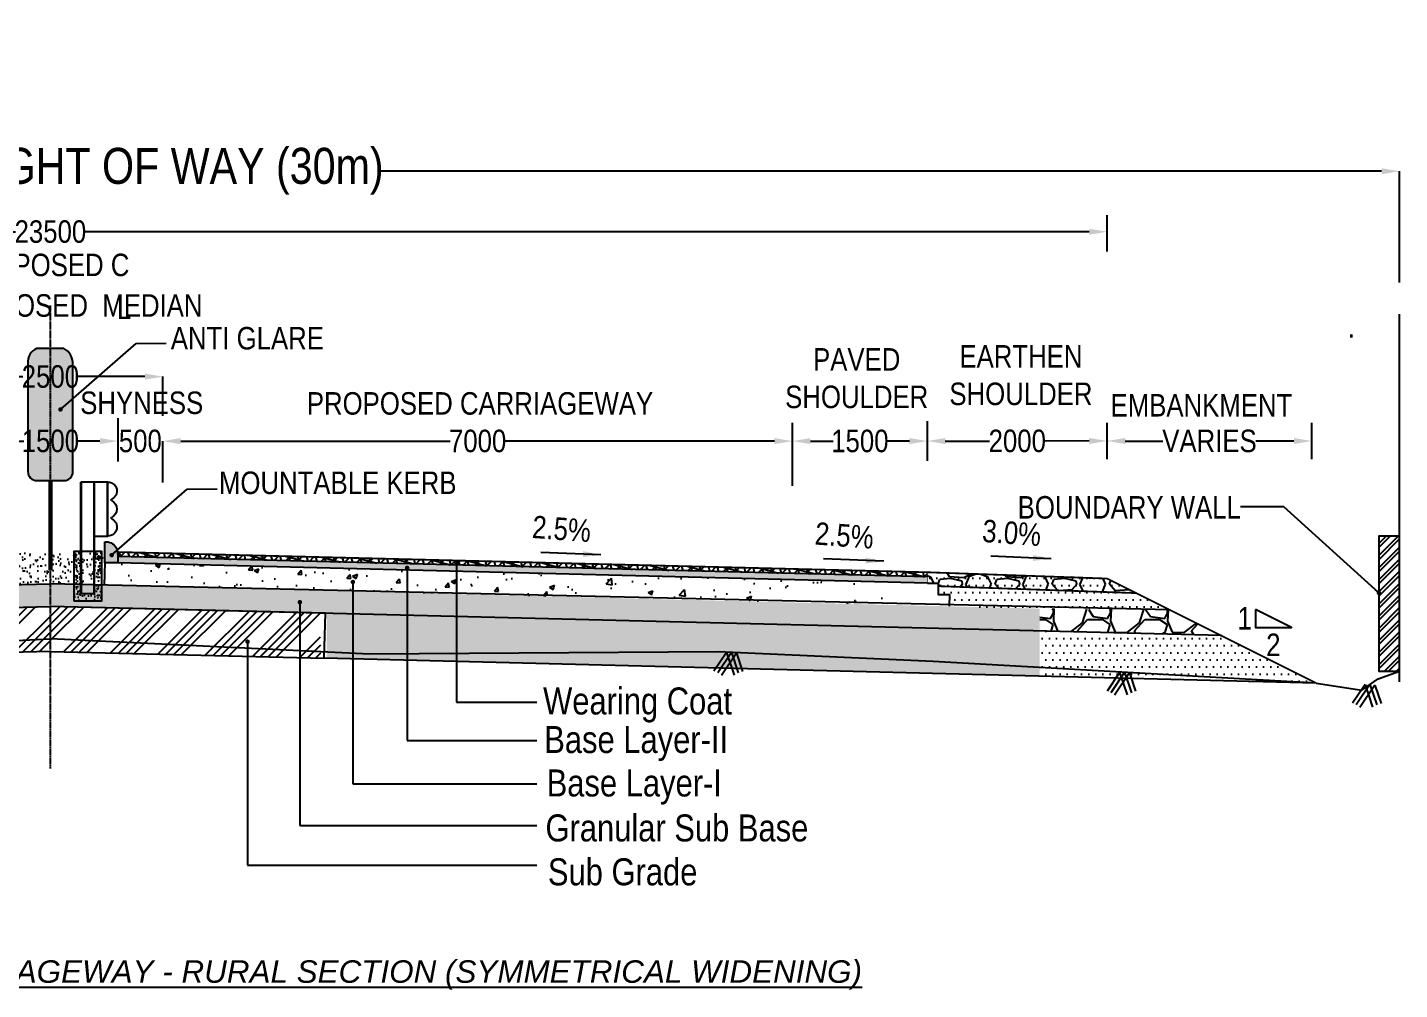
# Model space of a CAD drawing. Header units: millimetres. Extents: x 207528 to 778454, y -364692 to 101323.
# Drawn here: x 523987 to 539242, y 63442 to 74138 of the extents above; entities that cross this region are included whole.
import ezdxf

# ---------------------------------------------------------------- set-up
doc = ezdxf.new("R2010")
doc.units = ezdxf.units.MM
doc.linetypes.add('CENTER2', pattern=[28.575, 19.05, -3.175, 3.175, -3.175])
doc.linetypes.add('DASHED2', pattern=[0.375, 0.25, -0.125])
for name, color, linetype in [('Dim', 253, 'Continuous'), ('Dimension', 253, 'Continuous'), ('hatch', 253, 'Continuous'), ('NGL', 7, 'DASHED2'), ('Proposed ROW', 241, 'MNEW')]:
    doc.layers.add(name, color=color, linetype=linetype)
doc.styles.add('Arin', font='ARIALN.TTF')
doc.styles.add('DIM', font='ARIALN.TTF', dxfattribs={"height": 250})
doc.styles.get("Standard").update_dxf_attribs({"font": 'arial.ttf'})
doc.styles.add('STRIP PLAN STYLE', font='ARIALN.TTF')
doc.linetypes.add('MNEW', pattern='A,26.152623,-1.048632,["PROW",Standard,S=1.75,R=0,X=0,Y=-0.975095],-7.693777,26.152623', length=61.047655)
doc.dimstyles.new('DIM', dxfattribs={"dimtxt": 250, "dimasz": 200, "dimexe": 0.18, "dimexo": 0.0625, "dimgap": 0.09, "dimtad": 0, "dimtih": 1, "dimtoh": 1, "dimdec": 0, "dimzin": 0, "dimdsep": 46, "dimtxsty": 'DIM', "dimcen": 0.09, "dimclrd": 256, "dimclrt": 7, "dimadec": 0, "dimazin": 0, "dimtfac": 1, "dimtdec": 0, "dimtofl": 0, "dimtmove": 0, "dimatfit": 3, "dimfxl": 1, "dimtolj": 1, "dimtzin": 0, "dimarcsym": 0})
doc.dimstyles.new('new', dxfattribs={"dimtxt": 150, "dimasz": 150, "dimexe": 100, "dimexo": 0.1, "dimgap": 0.09, "dimtad": 0, "dimtih": 1, "dimtoh": 1, "dimdec": 0, "dimzin": 0, "dimdsep": 46, "dimtxsty": 'DIM', "dimcen": 0.09, "dimclrd": 256, "dimclrt": 252, "dimadec": 0, "dimazin": 0, "dimtfac": 1, "dimtdec": 0, "dimtofl": 0, "dimtmove": 0, "dimatfit": 3, "dimfxl": 1, "dimtolj": 1, "dimtzin": 0, "dimlwd": -1, "dimarcsym": 0})
pattern_1 = [(228.012788, (448851.81, 1257.6), (-5080, -5715), [85.4304, -8457.621]), (184.96974, (448794.662, 1194.1), (7619.999997, 635.000036), [146.6012, -14513.5122]), (132.510447, (448648.61, 1181.4), (6350.000003, -6984.999998), [103.3704, -10233.6807]), (267.27369, (448400.962, 1022.65), (635.000001, 12700), [133.501, -13216.6094]), (292.833654, (448394.612, 889.3), (-3175, 7620), [130.9084, -12959.952]), (357.27369, (448445.412, 768.65), (-12700, 635.000001), [133.501, -13216.6094]), (37.69424, (448578.762, 762.3), (-8254.9999996, -6350.0000005), [176.5484, -17478.2788]), (72.255328, (448718.462, 870.25), (4445.000001, 13969.9999996), [166.68, -16501.314]), (121.429566, (448769.262, 1029), (-5080.000001, 8254.9999996), [133.9532, -13261.3864]), (175.23636, (448699.41, 1143.3), (6985, -635), [152.9283, -7493.4842]), (222.397438, (448547.012, 1156), (-7619.9999998, -6985.0000003), [197.7695, -19579.193]), (138.814075, (449029.61, 1016.3), (-4445, 3810), [67.501, -6682.6415]), (171.469234, (448978.812, 1060.75), (8255, -1269.999999), [128.4205, -12713.6597]), (225, (448851.8, 1079.8), (-9e-14, -635), [89.8023, -808.2233]), (203.19859, (448807.36, 1156), (3175, 1270), [48.3603, -4787.6556]), (291.80141, (448762.91, 1136.95), (-635, 1905), [68.3914, -3351.1882]), (30.96376, (448788.31, 1073.45), (1905, 1270), [111.08, -3591.5745]), (161.56505, (448883.56, 1130.6), (1270, -635), [80.3218, -1927.7245]), (16.38954, (448394.612, 1136.95), (6350, 1905), [112.522, -11139.7067]), (70.346176, (448502.56, 1168.7), (-2540, -6985), [94.3997, -9345.554]), (293.19859, (448883.56, 1257.6), (-1270, 3175), [96.72, -4739.296]), (343.61046, (448921.662, 1168.7), (-6350, 1905), [112.522, -11139.7067]), (339.443955, (448394.61, 743.25), (-3175, 1270), [108.5088, -5316.9336]), (294.77514, (448496.21, 705.15), (-3175.000004, 6984.999998), [90.918, -9000.8983]), (66.80141, (448889.91, 622.6), (1270, 3175), [96.72, -4739.296]), (17.354025, (448928.01, 711.5), (-8255, -2540), [106.4457, -10538.094]), (69.443955, (448578.76, 622.6), (-1270, -3175), [54.2544, -5371.188]), (101.30993, (448851.81, 622.6), (-635, 2540), [32.3787, -3205.4987]), (165.96376, (448845.46, 654.35), (1905, -635), [130.9084, -2487.2636]), (186.009006, (448718.462, 686.1), (6350, 635), [121.3167, -12010.3412]), (303.69007, (448788.31, 1016.3), (-635, 1270), [91.581, -2197.944]), (353.157227, (448839.112, 940.1), (10795, -1269.9999994), [159.8892, -15829.0023]), (60.945396, (448997.86, 921.05), (-2540, -4445), [65.377, -6472.348]), (90, (449029.6, 978.2), (-635, 635), [38.1, -596.9]), (120.256437, (448705.76, 705.15), (2540, -4445), [88.2167, -8733.4852]), (48.012787, (448661.31, 781.35), (5080, 5715), [170.8607, -8372.1905]), (0, (448775.6, 908.35), (635, 635), [165.1, -469.9]), (325.304846, (448940.71, 908.35), (6350.000002, -4444.999997), [100.4024, -9939.8292]), (254.0546, (449023.26, 851.2), (-635, -2540), [92.4573, -4530.4125]), (207.645975, (448997.862, 762.3), (-12065.0000004, -6349.999999), [150.5363, -14903.116]), (175.42608, (448864.512, 692.45), (-8255, 635), [159.2574, -15766.4616])]
pattern_2 = [(45, (448396.73, 28925.6), (-269.4077, 269.4077), []), (45, (448486.53, 28925.6), (-269.4077, 269.4077), []), (45, (448576.34, 28925.6), (-269.4077, 269.4077), []), (45, (448666.14, 28925.6), (-269.4077, 269.4077), [])]

# ---------------------------------------------------------------- blocks, each defined once
blk = doc.blocks.new('*D437')
at = {"layer": 'Defpoints', "color": 0, "transparency": 16777216}
for p in [(525492, 70256), (522992, 69821), (525492, 69821)]:
    blk.add_point(p, dxfattribs=at)
at = {"layer": 'Dim', "color": 0, "lineweight": -2, "transparency": 16777216}
for p, q in [((522992, 69821), (522992, 70257)), ((525492, 69821), (525492, 70257))]:
    blk.add_line(p, q, dxfattribs=at)
at = {"layer": 'Dim', "lineweight": -2, "transparency": 16777216}
for p, q in [((523192, 70256), (523935, 70256)), ((525292, 70256), (524550, 70256))]:
    blk.add_line(p, q, dxfattribs=at)
at = {"layer": 'Dim', "transparency": 16777216}
for points in [[(523192, 70290), (523192, 70223), (522992, 70256)], [(525292, 70290), (525292, 70223), (525492, 70256)]]:
    blk.add_solid(points, dxfattribs=at)
at = {"layer": 'Dim', "color": 7, "transparency": 16777216, "insert": (524242, 70256), "char_height": 250, "attachment_point": 5, "style": 'DIM'}
blk.add_mtext('\\A1;2500', dxfattribs=at)
blk = doc.blocks.new('*D438')
at = {"layer": 'Defpoints', "color": 0, "transparency": 16777216}
for p in [(539242, 72539), (509242, 71304), (539242, 71304)]:
    blk.add_point(p, dxfattribs=at)
at = {"layer": 'Dim', "color": 0, "lineweight": -2, "transparency": 16777216}
for p, q in [((509242, 71304), (509242, 72540)), ((539242, 71304), (539242, 72540))]:
    blk.add_line(p, q, dxfattribs=at)
at = {"layer": 'Dim', "lineweight": -2, "transparency": 16777216}
for p, q in [((509442, 72539), (520570, 72539)), ((539042, 72539), (527916, 72539))]:
    blk.add_line(p, q, dxfattribs=at)
at = {"layer": 'Dim', "transparency": 16777216}
for points in [[(509442, 72573), (509442, 72506), (509242, 72539)], [(539042, 72573), (539042, 72506), (539242, 72539)]]:
    blk.add_solid(points, dxfattribs=at)
at = {"layer": 'Dim', "color": 7, "transparency": 16777216, "insert": (524243, 72539), "char_height": 400, "attachment_point": 5, "style": 'STRIP PLAN STYLE'}
blk.add_mtext('\\A1;PROPOSED RIGHT OF WAY (30m)', dxfattribs=at)
blk = doc.blocks.new('*D439')
at = {"layer": 'Defpoints', "color": 0, "transparency": 16777216}
for p in [(532492, 69539), (533992, 69540), (533992, 69540)]:
    blk.add_point(p, dxfattribs=at)
at = {"layer": 'Dim', "color": 0, "lineweight": -2, "transparency": 16777216}
for p, q in [((532492, 69539), (532492, 69539)), ((533992, 69540), (533992, 69539))]:
    blk.add_line(p, q, dxfattribs=at)
at = {"layer": 'Dim', "lineweight": -2, "transparency": 16777216}
for p, q in [((532692, 69539), (532946, 69539)), ((533792, 69540), (533538, 69539))]:
    blk.add_line(p, q, dxfattribs=at)
at = {"layer": 'Dim', "transparency": 16777216}
for points in [[(532692, 69572), (532692, 69506), (532492, 69539)], [(533792, 69573), (533792, 69506), (533992, 69540)]]:
    blk.add_solid(points, dxfattribs=at)
at = {"layer": 'Dim', "color": 7, "transparency": 16777216, "insert": (533242, 69539), "char_height": 250, "attachment_point": 5, "style": 'DIM'}
blk.add_mtext('\\A1;1500', dxfattribs=at)
blk = doc.blocks.new('*D440')
at = {"layer": 'Defpoints', "color": 0, "transparency": 16777216}
for p in [(533992, 69540), (535992, 69541), (535992, 69541)]:
    blk.add_point(p, dxfattribs=at)
at = {"layer": 'Dim', "color": 0, "lineweight": -2, "transparency": 16777216}
for p, q in [((533992, 69540), (533992, 69540)), ((535992, 69541), (535992, 69540))]:
    blk.add_line(p, q, dxfattribs=at)
at = {"layer": 'Dim', "lineweight": -2, "transparency": 16777216}
for p, q in [((534192, 69540), (534684, 69540)), ((535792, 69541), (535300, 69540))]:
    blk.add_line(p, q, dxfattribs=at)
at = {"layer": 'Dim', "transparency": 16777216}
for points in [[(534192, 69573), (534192, 69506), (533992, 69540)], [(535792, 69574), (535792, 69507), (535992, 69541)]]:
    blk.add_solid(points, dxfattribs=at)
at = {"layer": 'Dim', "color": 7, "transparency": 16777216, "insert": (534992, 69540), "char_height": 250, "attachment_point": 5, "style": 'DIM'}
blk.add_mtext('\\A1;2000', dxfattribs=at)
blk = doc.blocks.new('*D441')
at = {"layer": 'Defpoints', "color": 0, "transparency": 16777216}
for p in [(532492, 69539), (525492, 69079), (532492, 69041)]:
    blk.add_point(p, dxfattribs=at)
at = {"layer": 'Dim', "color": 0, "lineweight": -2, "transparency": 16777216}
for p, q in [((525492, 69079), (525492, 69539)), ((532492, 69041), (532492, 69539))]:
    blk.add_line(p, q, dxfattribs=at)
at = {"layer": 'Dim', "lineweight": -2, "transparency": 16777216}
for p, q in [((525692, 69539), (528687, 69539)), ((532292, 69539), (529297, 69539))]:
    blk.add_line(p, q, dxfattribs=at)
at = {"layer": 'Dim', "transparency": 16777216}
for points in [[(525692, 69572), (525692, 69505), (525492, 69539)], [(532292, 69572), (532292, 69505), (532492, 69539)]]:
    blk.add_solid(points, dxfattribs=at)
at = {"layer": 'Dim', "color": 7, "transparency": 16777216, "insert": (528992, 69539), "char_height": 250, "attachment_point": 5, "style": 'DIM'}
blk.add_mtext('\\A1;7000', dxfattribs=at)
blk = doc.blocks.new('*D415')
at = {"layer": 'Defpoints', "color": 0, "transparency": 16777216}
for p in [(524992, 69539), (524992, 69353), (525492, 69353)]:
    blk.add_point(p, dxfattribs=at)
at = {"layer": 'Dim', "lineweight": -2, "transparency": 16777216}
for p, q in [((524792, 69539), (524592, 69539)), ((525692, 69539), (525892, 69539))]:
    blk.add_line(p, q, dxfattribs=at)
at = {"layer": 'Dim', "color": 0, "lineweight": -2, "transparency": 16777216}
for p, q in [((524992, 69538), (524992, 69539)), ((525492, 69538), (525492, 69539))]:
    blk.add_line(p, q, dxfattribs=at)
at = {"layer": 'Dim', "transparency": 16777216}
for points in [[(524792, 69573), (524792, 69506), (524992, 69539)], [(525692, 69573), (525692, 69506), (525492, 69539)]]:
    blk.add_solid(points, dxfattribs=at)
at = {"layer": 'Dim', "color": 7, "transparency": 16777216, "insert": (525242, 69539), "char_height": 250, "attachment_point": 5, "style": 'DIM'}
blk.add_mtext('\\A1;500', dxfattribs=at)
blk = doc.blocks.new('*D416')
at = {"layer": 'Defpoints', "color": 0, "transparency": 16777216}
for p in [(535992, 71867), (512492, 68480), (535992, 68480)]:
    blk.add_point(p, dxfattribs=at)
at = {"layer": 'Dim', "color": 0, "lineweight": -2, "transparency": 16777216}
for p, q in [((512492, 71865), (512492, 71867)), ((535992, 71865), (535992, 71867))]:
    blk.add_line(p, q, dxfattribs=at)
at = {"layer": 'Dim', "lineweight": -2, "transparency": 16777216}
for p, q in [((512692, 71867), (523855, 71867)), ((535792, 71867), (524630, 71867))]:
    blk.add_line(p, q, dxfattribs=at)
at = {"layer": 'Dim', "transparency": 16777216}
for points in [[(512692, 71900), (512692, 71833), (512492, 71867)], [(535792, 71900), (535792, 71833), (535992, 71867)]]:
    blk.add_solid(points, dxfattribs=at)
at = {"layer": 'Dim', "color": 7, "transparency": 16777216, "insert": (524242, 71867), "char_height": 250, "attachment_point": 5, "style": 'DIM'}
blk.add_mtext('\\A1;23500', dxfattribs=at)
blk = doc.blocks.new('*D418')
at = {"layer": 'Defpoints', "color": 0, "transparency": 16777216}
for p in [(523492, 69540), (523492, 69353), (524992, 69353)]:
    blk.add_point(p, dxfattribs=at)
at = {"layer": 'Dim', "color": 0, "lineweight": -2, "transparency": 16777216}
for p, q in [((523492, 69539), (523492, 69540)), ((524992, 69538), (524992, 69539))]:
    blk.add_line(p, q, dxfattribs=at)
at = {"layer": 'Dim', "lineweight": -2, "transparency": 16777216}
for p, q in [((523692, 69540), (523946, 69540)), ((524792, 69539), (524539, 69540))]:
    blk.add_line(p, q, dxfattribs=at)
at = {"layer": 'Dim', "transparency": 16777216}
for points in [[(523692, 69573), (523692, 69507), (523492, 69540)], [(524792, 69573), (524792, 69506), (524992, 69539)]]:
    blk.add_solid(points, dxfattribs=at)
at = {"layer": 'Dim', "color": 7, "transparency": 16777216, "insert": (524242, 69540), "char_height": 250, "attachment_point": 5, "style": 'DIM'}
blk.add_mtext('\\A1;1500', dxfattribs=at)
blk = doc.blocks.new('thrie pole')
at = {"true_color": 0x939598}
h = blk.add_hatch(dxfattribs=at)
h.set_pattern_fill('AR-CONC', color=252, scale=0.7)
h.paths.add_polyline_path([(1314319, 54509), (1314169, 54509), (1314169, 54977), (1314089, 54977), (1314089, 54429), (1314399, 54429), (1314399, 54977), (1314319, 54977)])
for points in [[(1314019, 55151), (1314019, 55751)], [(1314019, 55351), (1314019, 55751)], [(1314019, 55751), (1314319, 55751)], [(1314024, 55151), (1314024, 55751)], [(1314024, 55351), (1314024, 55751)], [(1314169, 54509), (1314169, 55751)], [(1314174, 54509), (1314174, 55751)], [(1314314, 54509), (1314314, 55751)], [(1314319, 54509), (1314319, 55751)], [(1314169, 55151), (1314019, 55151)], [(1314174, 54509), (1314169, 54509)], [(1314169, 54509), (1314319, 54509)]]:
    blk.add_lwpolyline(points)
blk.add_lwpolyline([(1314399, 54429), (1314089, 54429), (1314089, 54977), (1314399, 54977)], close=True)
for centre, radius, start, end in [((1314019, 55651), 100, 90, 245.38), ((1314019, 55451), 100, 114.62, 245.38), ((1313973, 55551), 10, 294.62, 65.38), ((1314019, 55251), 100, 114.62, 270), ((1313973, 55351), 10, 294.62, 65.38)]:
    blk.add_arc(centre, radius, start, end)
blk = doc.blocks.new('*D476')
at = {"layer": 'Defpoints', "color": 0, "transparency": 16777216}
for p in [(535992, 69540), (538267, 69540), (538267, 69540)]:
    blk.add_point(p, dxfattribs=at)
at = {"layer": 'Dim', "color": 0, "lineweight": -2, "transparency": 16777216}
for p, q in [((535992, 69540), (535992, 69540)), ((538267, 69540), (538267, 69540))]:
    blk.add_line(p, q, dxfattribs=at)
at = {"layer": 'Dim', "lineweight": -2, "transparency": 16777216}
for p, q in [((536192, 69540), (536612, 69540)), ((538067, 69540), (537646, 69540))]:
    blk.add_line(p, q, dxfattribs=at)
at = {"layer": 'Dim', "transparency": 16777216}
for points in [[(536192, 69574), (536192, 69507), (535992, 69540)], [(538067, 69574), (538067, 69507), (538267, 69540)]]:
    blk.add_solid(points, dxfattribs=at)
at = {"layer": 'Dim', "color": 7, "transparency": 16777216, "insert": (537129, 69540), "char_height": 250, "attachment_point": 5, "style": 'DIM'}
blk.add_mtext('\\A1;VARIES', dxfattribs=at)

msp = doc.modelspace()

# ---------------------------------------------------------------- hatches: boundary and pattern name
at = {"true_color": 0x939598}
h = msp.add_hatch(color=252, dxfattribs=at)
h.dxf.hatch_style = 1
edge = h.paths.add_edge_path()
edge.add_line((524884.1, 68417.7), (524845.9, 68417.7))
edge.add_line((524845.9, 68417.7), (524845.8, 68187))
edge.add_line((524845.8, 68187), (524992.4, 68185.7))
edge.add_line((524992.4, 68185.7), (524992.6, 68212.7))
edge.add_line((524992.6, 68212.7), (524992.7, 68212.7))
edge.add_line((524992.7, 68212.7), (524993.1, 68264.9))
edge.add_line((524993.1, 68264.9), (524983.9, 68329.1))
edge.add_arc((524864.2, 68294.7), 124.6, 16.03683, 80.82338)
h = msp.add_hatch()
h.set_pattern_fill('AR-SAND', color=45, scale=2.5)
h.set_pattern_definition([(37.5, (90142.68, 0), (-4.000078, 122.35331), [0, -96.52, 0, -107.95, 0, -103.1875]), (7.5, (90142.68, 0), (112.38082, 179.206275), [0, -52.07, 0, -86.995, 0, -33.3375]), (327.5, (90064.57, 0), (197.748093, 0.359296), [0, -31.75, 0, -114.3, 0, -149.225]), (317.5, (90064.57, 0), (190.88911, 55.73233), [0, -15.875, 0, -74.93, 0, -85.725])])
h.paths.add_polyline_path([(523641, 68302.3), (524845.9, 68302.3), (524840.3, 67938), (524242.4, 67951.9), (523646.7, 67938.1)])
h = msp.add_hatch()
h.set_pattern_fill('GOST_GLASS', color=41, scale=5)
h.set_pattern_definition([(45, (446394.05, 675.16), (42.426407, -4e-15), [25, -35]), (45, (446404.657, 675.16), (42.426407, -4e-15), [10, -50]), (45, (446394.05, 685.766), (42.426407, -4e-15), [10, -50])])
h.paths.add_polyline_path([(524992.4, 68255.7), (524992.4, 68185.7), (533992.4, 67960.7), (533993.2, 68030.7)])
at = {"layer": 'Dim'}
h = msp.add_hatch(color=124, dxfattribs=at)
h.dxf.hatch_style = 1
edge = h.paths.add_edge_path()
edge.add_line((524492.4, 69199.5), (524492.4, 70399.5))
edge.add_arc((524300.1, 70401.1), 192.2, 359.51681, 421.33401)
edge.add_line((524392.4, 70569.7), (524092.4, 70569.7))
edge.add_arc((524155.2, 70418.4), 163.9, 112.53079, 186.6184)
edge.add_line((523992.4, 70399.5), (523992.4, 69199.5))
edge.add_arc((524092.4, 69199.5), 100, 180, 270)
edge.add_line((524092.4, 69099.5), (524392.4, 69099.5))
edge.add_arc((524392.4, 69199.5), 100, 270, 360)
h = msp.add_hatch(dxfattribs=at)
h.set_pattern_fill('ANSI32', scale=10)
h.set_pattern_definition([(45, (193442.74, 11635.91), (-67.35192, 67.35192), []), (45, (193487.64, 11635.91), (-67.35192, 67.35192), [])])
h.paths.add_polyline_path([(539242.4, 66981.4), (539242.4, 68481.4), (539012.4, 68481.4), (539012.4, 66981.4)])
h = msp.add_hatch(dxfattribs=at)
h.set_pattern_fill('AR-CONC', color=256, scale=3)
h.set_pattern_definition([(50, (446394.05, 675.16), (546.554, -47.8173), [57.15, -628.65]), (355, (446394.05, 675.16), (-105.7303, 573.1705), [45.72, -502.9218]), (100.45144, (446439.6, 671.2), (440.8237, 525.3533), [48.57, -534.2707]), (46.1842, (446394.05, 827.56), (813.237, -126.127), [85.725, -942.975]), (96.63556, (446461.8, 817.05), (712.2124, 742.2784), [72.855, -801.407]), (351.18415, (446394.05, 827.6), (712.2124, 742.2784), [68.58, -754.379]), (21, (446470.25, 789.46), (454.8432, -306.7956), [57.15, -628.65]), (326, (446470.25, 789.46), (185.406, 552.564), [45.72, -502.92]), (71.45144, (446508.15, 763.9), (640.2493, 245.7683), [48.57, -534.2698]), (37.5, (446394.05, 675.16), (9.2658, 253.6651), [0, -496.824, 0, -510.54, 0, -504.825]), (7.5, (446394.05, 675.16), (200.459, 300.5417), [0, -291.084, 0, -485.394, 0, -192.405]), (327.5, (446224.12, 675.16), (406.7718, -17.18623), [0, -190.5, 0, -594.36, 0, -788.67]), (317.5, (446147.92, 675.16), (444.3875, 76.2795), [0, -247.65, 0, -394.716, 0, -560.07])])
h.paths.add_polyline_path([(524992.4, 68186), (524992.4, 67936.1), (533483.5, 67729.4), (533486.7, 67851.4), (533361.8, 67854.5), (533361.8, 67979.5)])
h = msp.add_hatch(dxfattribs=at)
h.set_pattern_fill('ANSI34', color=256, scale=20)
h.set_pattern_definition(pattern_2)
h.paths.add_polyline_path([(524236.7, 67705.7), (522247.4, 67655.9), (521248.2, 67631), (521242.1, 67126.6), (524248.8, 67201.5)])
h = msp.add_hatch(dxfattribs=at)
h.set_pattern_fill('ANSI34', color=256, scale=20)
h.set_pattern_definition(pattern_2)
h.paths.add_polyline_path([(524242.4, 67701.8), (526243.4, 67655.4), (527243.1, 67626.8), (527249.4, 67126.4), (524249.4, 67201.4)])
at = {"layer": 'hatch'}
h = msp.add_hatch(dxfattribs=at)
h.set_pattern_fill('NET3', color=256, scale=30, angle=45)
h.set_pattern_definition([(45, (446394.05, 675.16), (-67.35192, 67.35192), []), (105, (446394.05, 675.16), (-92.004435, -24.65251), []), (165, (446394.05, 675.16), (-24.65251, -92.004435), [])])
h.paths.add_polyline_path([(524992.4, 68305.8), (524992.4, 68255.7), (533992.4, 68030.7), (533992.4, 68080.8)])
h = msp.add_hatch(dxfattribs=at)
h.set_pattern_fill('DOTS', scale=50)
h.set_pattern_definition([(0, (447144.09, -8900.25), (39.6875, 79.375), [0, -79.375])])
h.paths.add_polyline_path([(535992.4, 68010.8), (533992.4, 68080.8), (533991.9, 68080.8), (533991.9, 67960.6), (533992.5, 67960.6), (534112.5, 67960.6), (534112.5, 67835.6), (534237.5, 67835.6), (534234.2, 67704.5), (536729.9, 67642.1)])
h = msp.add_hatch(dxfattribs=at)
h.set_pattern_fill('GRAVEL', color=11, scale=25)
h.set_pattern_definition([(228.012788, (186399.94, 635), (-5080.0000004, -5714.9999996), [85.4304, -8457.6209]), (184.969741, (186342.79, 571.5), (7619.999997, 635.0000362), [146.6012, -14513.5122]), (132.510447, (186196.74, 558.8), (6350.0000027, -6984.9999976), [103.3704, -10233.6807]), (267.273689, (185949.09, 400.05), (635.0000013, 12700), [133.5011, -13216.6094]), (292.833654, (185942.74, 266.7), (-3175.0000003, 7620), [130.9084, -12959.9519]), (357.273689, (185993.54, 146.05), (-12700, 635.0000013), [133.5011, -13216.6094]), (37.6942405, (186126.89, 139.7), (-8254.9999996, -6350.0000005), [176.5484, -17478.2788]), (72.255328, (186266.59, 247.65), (4445.0000012, 13969.9999996), [166.6799, -16501.3142]), (121.429566, (186317.39, 406.4), (-5080.0000007, 8254.9999996), [133.9532, -13261.3864]), (175.236358, (186247.54, 520.7), (6985, -635.000001), [152.9283, -7493.4842]), (222.397438, (186095.14, 533.4), (-7619.9999998, -6985.0000003), [197.7695, -19579.1931]), (138.814075, (186577.74, 393.7), (-4445, 3810), [67.5011, -6682.6415]), (171.469234, (186526.94, 438.15), (8255.0000002, -1269.9999986), [128.4205, -12713.6597]), (225, (186399.94, 457.2), (-9e-14, -635), [89.8023, -808.2233]), (203.19859, (186355.49, 533.4), (3175, 1270), [48.3603, -4787.6556]), (291.80141, (186311.04, 514.35), (-635, 1905), [68.3914, -3351.1882]), (30.963757, (186336.44, 450.85), (1905, 1270), [111.0799, -3591.5745]), (161.56505, (186431.69, 508), (1270, -635), [80.3218, -1927.7245]), (16.38954, (185942.74, 514.35), (6350, 1905), [112.522, -11139.7067]), (70.346176, (186050.69, 546.1), (-2540, -6985), [94.3997, -9345.5539]), (293.19859, (186431.69, 635), (-1270, 3175), [96.72, -4739.2959]), (343.61046, (186469.79, 546.1), (-6350, 1904.9999996), [112.522, -11139.7067]), (339.443955, (185942.74, 120.65), (-3175, 1270), [108.5088, -5316.9336]), (294.77514, (186044.34, 82.55), (-3175.000004, 6984.9999983), [90.918, -9000.8983]), (66.80141, (186438.04, 0), (1270, 3175), [96.72, -4739.2959]), (17.354025, (186476.14, 88.9), (-8255, -2540.0000005), [106.4457, -10538.094]), (69.443955, (186126.89, 0), (-1270, -3175), [54.2544, -5371.188]), (101.309932, (186399.94, 0), (-635, 2540), [32.3787, -3205.4987]), (165.963757, (186393.59, 31.75), (1905, -635), [130.9084, -2487.2636]), (186.009006, (186266.59, 63.5), (6350, 635.0000003), [121.3167, -12010.3412]), (303.69007, (186336.44, 393.7), (-635, 1270), [91.581, -2197.9441]), (353.1572266, (186387.24, 317.5), (10795, -1269.9999994), [159.8892, -15829.0023]), (60.945396, (186545.99, 298.45), (-2540, -4445), [65.3771, -6472.3481]), (90, (186577.74, 355.6), (-635, 635), [38.1, -596.9]), (120.256437, (186253.89, 82.55), (2539.9999997, -4445), [88.2167, -8733.4852]), (48.012787, (186209.44, 158.75), (5080.0000004, 5714.9999996), [170.8607, -8372.1905]), (0, (186323.74, 285.75), (635, 635), [165.1, -469.9]), (325.304846, (186488.84, 285.75), (6350.0000024, -4444.9999966), [100.4024, -9939.8292]), (254.054604, (186571.39, 228.6), (-635, -2540), [92.4573, -4530.4125]), (207.645975, (186545.99, 139.7), (-12065.0000004, -6349.9999992), [150.5363, -14903.1161]), (175.426079, (186412.64, 69.85), (-8255, 635), [159.2574, -15766.4616])])
h.paths.add_polyline_path([(534112.5, 67960.6), (533991.9, 67960.6), (533991.9, 68080.8), (533992.4, 68080.8), (535992.4, 68010.8), (536315.2, 67849.4), (534112.5, 67926.5)])
h = msp.add_hatch(dxfattribs=at)
h.set_pattern_fill('GRAVEL', color=11, scale=25)
h.set_pattern_definition(pattern_1)
h.paths.add_polyline_path([(524242.4, 67701.8), (524242.4, 67886.1), (520694.5, 67716.3), (516818.5, 67742.8), (514429.2, 67636.7), (513242.3, 67619.4), (513242.3, 67426.8)])
h.paths.add_polyline_path([(524242.4, 67886.1), (524242.4, 67951.9), (513242.3, 67676.9), (513242.3, 67619.4), (514429.2, 67636.7), (516818.5, 67742.8), (520694.5, 67716.3)])
h = msp.add_hatch(dxfattribs=at)
h.set_pattern_fill('GRAVEL', color=11, scale=25)
h.set_pattern_definition(pattern_1)
h.paths.add_polyline_path([(524242.4, 67701.8), (524242.4, 67886.1), (527790.2, 67716.3), (531666.2, 67742.8), (534055.5, 67636.7), (535242.4, 67619.4), (535242.4, 67426.8)])
h.paths.add_polyline_path([(524242.4, 67886.1), (524242.4, 67951.9), (535242.4, 67676.9), (535242.4, 67619.4), (534055.5, 67636.7), (531666.2, 67742.8), (527790.2, 67716.3)])
h = msp.add_hatch(dxfattribs=at)
h.set_pattern_fill('DOTS', color=25, scale=50)
h.set_pattern_definition([(0, (448394.61, 622.6), (39.6875, 79.375), [0, -79.375])])
h.paths.add_polyline_path([(527311.8, 67625), (535242.4, 67426.8), (535242.4, 66926.6), (527311.8, 67124.9)])
h = msp.add_hatch(dxfattribs=at)
h.set_pattern_fill('GRAVEL', color=11, scale=25)
h.set_pattern_definition([(228.012788, (448851.19, -8298.943), (-5080, -5715), [85.4304, -8457.621]), (184.96974, (448794.04, -8362.443), (7619.999997, 635.000036), [146.6012, -14513.5122]), (132.510447, (448647.99, -8375.143), (6350.000003, -6984.999998), [103.3704, -10233.6807]), (267.27369, (448400.34, -8533.893), (635.000001, 12700), [133.501, -13216.6094]), (292.833654, (448393.99, -8667.243), (-3175, 7620), [130.9084, -12959.952]), (357.27369, (448444.79, -8787.893), (-12700, 635.000001), [133.501, -13216.6094]), (37.69424, (448578.14, -8794.243), (-8254.9999996, -6350.0000005), [176.5484, -17478.2788]), (72.255328, (448717.84, -8686.293), (4445.000001, 13969.9999996), [166.68, -16501.314]), (121.429566, (448768.64, -8527.543), (-5080.000001, 8254.9999996), [133.9532, -13261.3864]), (175.23636, (448698.79, -8413.243), (6985, -635), [152.9283, -7493.4842]), (222.397438, (448546.39, -8400.543), (-7619.9999998, -6985.0000003), [197.7695, -19579.193]), (138.814075, (449028.99, -8540.243), (-4445, 3810), [67.501, -6682.6415]), (171.469234, (448978.19, -8495.793), (8255, -1269.9999986), [128.4205, -12713.6597]), (225, (448851.2, -8476.74), (-9e-14, -635), [89.8023, -808.2233]), (203.19859, (448806.74, -8400.54), (3175, 1270), [48.3603, -4787.6556]), (291.80141, (448762.29, -8419.59), (-635, 1905), [68.3914, -3351.1882]), (30.96376, (448787.69, -8483.09), (1905, 1270), [111.08, -3591.5745]), (161.56505, (448882.94, -8425.94), (1270, -635), [80.3218, -1927.7245]), (16.38954, (448393.99, -8419.593), (6350, 1905), [112.522, -11139.7067]), (70.346176, (448501.94, -8387.843), (-2540, -6985), [94.3997, -9345.554]), (293.19859, (448882.94, -8298.94), (-1270, 3175), [96.72, -4739.296]), (343.61046, (448921.04, -8387.843), (-6350, 1905), [112.522, -11139.7067]), (339.443955, (448393.99, -8813.29), (-3175, 1270), [108.5088, -5316.9336]), (294.77514, (448495.59, -8851.393), (-3175.000004, 6984.999998), [90.918, -9000.8983]), (66.80141, (448889.29, -8933.94), (1270, 3175), [96.72, -4739.296]), (17.354025, (448927.39, -8845.043), (-8255, -2540), [106.4457, -10538.094]), (69.443955, (448578.14, -8933.94), (-1270, -3175), [54.2544, -5371.188]), (101.30993, (448851.19, -8933.94), (-635, 2540), [32.3787, -3205.4987]), (165.96376, (448844.84, -8902.2), (1905, -635), [130.9084, -2487.2636]), (186.009006, (448717.84, -8870.443), (6350, 635), [121.3167, -12010.3412]), (303.69007, (448787.69, -8540.24), (-635, 1270), [91.581, -2197.944]), (353.157227, (448838.49, -8616.443), (10795, -1269.9999994), [159.8892, -15829.0023]), (60.945396, (448997.24, -8635.49), (-2540, -4445), [65.377, -6472.348]), (90, (449029, -8578.34), (-635, 635), [38.1, -596.9]), (120.256437, (448705.14, -8851.393), (2540, -4445), [88.2167, -8733.4852]), (48.012787, (448660.69, -8775.193), (5080, 5715), [170.8607, -8372.1905]), (0, (448775, -8648.2), (635, 635), [165.1, -469.9]), (325.304846, (448940.09, -8648.193), (6350.000002, -4444.999997), [100.4024, -9939.8292]), (254.0546, (449022.64, -8705.34), (-635, -2540), [92.4573, -4530.4125]), (207.645975, (448997.24, -8794.243), (-12065.0000004, -6349.999999), [150.5363, -14903.116]), (175.426079, (448863.89, -8864.093), (-8255, 635), [159.2574, -15766.4616])])
h.paths.add_polyline_path([(536686, 67664), (535243, 67676.8), (535243, 67426.8), (537261.6, 67376.3)])
h = msp.add_hatch(dxfattribs=at)
h.set_pattern_fill('DOTS', color=25, scale=50)
h.set_pattern_definition([(0, (448393.99, -8933.94), (39.6875, 79.375), [0, -79.375])])
h.paths.add_polyline_path([(537261.6, 67376.3), (535243, 67426.8), (535243, 66926.6), (538314.8, 66849.8)])

# ---------------------------------------------------------------- linework, layer by layer
at = {"color": 1, "linetype": 'CENTER2', "ltscale": 0.5}
msp.add_lwpolyline([(524242.4, 65899.5), (524242.4, 71048.5)], dxfattribs=at)
msp.add_lwpolyline([(524845.9, 68417.7), (524884.1, 68417.7, -0.2904632), (524983.9, 68329.1), (524993.1, 68264.9), (524992.4, 68185.7), (524845.8, 68187)], format="xyb", close=True)
for points, const_width in [([(533241.7, 68099.6), (524992.4, 68305.9)], 20), ([(533992.4, 68080.8), (524992.4, 68305.8)], 20), ([(533992.4, 68080.8), (535992.4, 68010.8)], 20), ([(533991.9, 68080.7), (533991.9, 67960.6)], 10), ([(534112.5, 67926.5), (536315.2, 67849.4)], 20), ([(535992.4, 68010.8), (538314.8, 66849.8)], 20)]:
    msp.add_lwpolyline(points, dxfattribs=dict(const_width=const_width))
for points in [[(533992.4, 68030.7), (524992.4, 68255.7)], [(524845.8, 68187), (524840.3, 67938)], [(533992.4, 67960.7), (524992.4, 68185.7)], [(511798.7, 67664), (524242.4, 67951.9)], [(536686, 67664), (524242.4, 67951.9)], [(533992.5, 67960.6), (534112.5, 67960.6)], [(534112.5, 67960.6), (534112.5, 67835.6), (534237.5, 67835.6), (534234.2, 67704.5)], [(511223.1, 67376.3), (524242.4, 67701.8)], [(524242.4, 67201.4), (521211.2, 67125.5), (521198.7, 67625.3), (524242.4, 67701.8)], [(537261.6, 67376.3), (524242.4, 67701.8)], [(524242.4, 67201.4), (527287.2, 67125.5), (527299.7, 67625.3), (524242.4, 67701.8)], [(538314.8, 66849.8), (527287.2, 67125.5)]]:
    msp.add_lwpolyline(points)
at = {"layer": 'Dim'}
for points in [[(535991.8, 71645.4), (535991.8, 72050.6)], [(524992.4, 69793.6), (524992.4, 69312)], [(532491.8, 69336.4), (532491.8, 69741.6)], [(533992.1, 69319.4), (533992.1, 69759.4)], [(535991.5, 69337.9), (535991.5, 69743.1)], [(538266.1, 69338.1), (538266.1, 69743.3)], [(531759.6, 67188), (531619.9, 66980.4)], [(531814.5, 67189.8), (531661, 66961.8)], [(531869.7, 67182.3), (531702.5, 66933.9)], [(531759.6, 67188), (531843, 66936.8)], [(531814.5, 67189.8), (531890.2, 66961.9)], [(531869.7, 67182.3), (531937.6, 66977.6)], [(538314.8, 66849.8), (538823.9, 66771.7), (539003.3, 66896.3), (539242.4, 66981.4)], [(536130.3, 66968.3), (535990.6, 66760.7)], [(536185.2, 66970.1), (536031.7, 66742.1)], [(536240.4, 66962.5), (536073.2, 66714.2)], [(536130.3, 66968.3), (536213.7, 66717)], [(536185.2, 66970.1), (536260.9, 66742.1)], [(536240.4, 66962.5), (536308.3, 66757.9)], [(538858.7, 66832.2), (538719, 66624.6)], [(538913.6, 66834), (538760.2, 66606)], [(538968.8, 66826.4), (538801.7, 66578.1)], [(538858.7, 66832.2), (538942.2, 66580.9)], [(538913.6, 66834), (538989.3, 66606)], [(538968.8, 66826.4), (539036.8, 66621.8)]]:
    msp.add_lwpolyline(points, dxfattribs=at)
msp.add_lwpolyline([(524492.4, 69199.5), (524492.4, 70399.5, 0.2764658), (524392.4, 70569.7), (524092.4, 70569.7, 0.3350205), (523992.4, 70399.5), (523992.4, 69199.5, 0.4142136), (524092.4, 69099.5), (524392.4, 69099.5, 0.4142136)], format="xyb", close=True, dxfattribs=at)
at = {"layer": 'Dim', "color": 7, "const_width": 50}
msp.add_lwpolyline([(524242.4, 69099.5), (524242.4, 68099.5)], dxfattribs=at)
at = {"layer": 'Dim', "color": 7}
msp.add_lwpolyline([(539242.4, 66981.4), (539242.4, 68481.4), (539012.4, 68481.4), (539012.4, 66981.4)], close=True, dxfattribs=at)
at = {"layer": 'Dim'}
msp.add_lwpolyline([(537640.5, 67666.8), (537640.5, 67466.8), (538040.5, 67466.8)], close=True, dxfattribs=at)
at = {"layer": 'Dimension', "linetype": 'Continuous', "ltscale": 10, "flags": 128}
for points in [[(510169.9, 66849.8), (514429.2, 67090.3), (516818.5, 67196.4), (520694.5, 67169.9), (524242.4, 67339.8)], [(538314.8, 66849.8), (534055.5, 67090.3), (531666.2, 67196.4), (527790.2, 67169.9), (524242.4, 67339.8)]]:
    msp.add_lwpolyline(points, dxfattribs=at)
at = {"layer": 'Proposed ROW', "lineweight": -3, "ltscale": 3, "flags": 128}
msp.add_lwpolyline([(539242.4, 66861.8), (539242.4, 70949)], dxfattribs=at)

# ---------------------------------------------------------------- block references
at = {"xscale": -1}
msp.add_blockref('thrie pole', (1838901, 13333.1), dxfattribs=at)

# ---------------------------------------------------------------- texts
at = {"color": 252, "ltscale": 0.1, "insert": (538667.3, 70687.8), "char_height": 246.2, "attachment_point": 7, "style": 'Arin'}
msp.add_mtext('.', dxfattribs=at)
at = {"layer": 'Dim', "char_height": 250, "attachment_point": 5, "style": 'DIM'}
for s, insert in [('PROPOSED C', (524165.5, 71496.2)), ('PROPOSED  MEDIAN', (524485.1, 71045.2)), ('L', (525060.3, 71020.8)), ('PAVED \\PSHOULDER', (533206.7, 70237.6)), ('EARTHEN \\PSHOULDER', (535032.7, 70271.3)), ('SHYNESS', (525257.4, 69963.7)), ('PROPOSED CARRIAGEWAY', (529018.2, 69956.5)), ('1', (537520, 67569.6)), ('2', (537839.1, 67274.9))]:
    msp.add_mtext_dynamic_manual_height_columns(s, width=5325.312, gutter_width=1250, heights=[0], dxfattribs=dict(at, insert=insert))
at = {"layer": 'Dim', "char_height": 250, "width": 5325.312, "attachment_point": 5, "style": 'DIM'}
for s, insert in [('ANTI GLARE ', (526431.9, 70681.2)), ('\\A1;EMBANKMENT', (537039.3, 69937.5)), ('MOUNTABLE KERB ', (527436.6, 69074))]:
    msp.add_mtext(s, dxfattribs=dict(at, insert=insert))
at = {"layer": 'Dim', "color": 7, "insert": (536237.5, 68800.9), "char_height": 250, "attachment_point": 5, "style": 'DIM'}
msp.add_mtext_dynamic_manual_height_columns('BOUNDARY WALL', width=5325.312, gutter_width=1250, heights=[0], dxfattribs=at)
at = {"layer": 'Dim', "char_height": 250, "attachment_point": 5, "rotation": 355.78636, "style": 'DIM'}
for s, insert in [('2.5%', (529925.8, 68561.9)), ('3.0%', (534930.6, 68518.2)), ('2.5%', (533069.6, 68488.9))]:
    msp.add_mtext_dynamic_manual_height_columns(s, width=5325.312, gutter_width=1250, heights=[0], dxfattribs=dict(at, insert=insert))
at = {"layer": 'Dimension', "color": 7, "char_height": 300, "attachment_point": 4, "style": 'DIM'}
for s, insert in [('\\A1;Wearing Coat  ', (529720, 66604.9)), ('\\A1;Base Layer-II', (529732.8, 66176.2)), ('\\A1;Base Layer-I', (529759.6, 65693.3)), ('\\A1;Granular Sub Base ', (529746.2, 65236.5)), ('\\A1;Sub Grade', (529773.4, 64748.6))]:
    msp.add_mtext(s, dxfattribs=dict(at, insert=insert))
at = {"layer": 'NGL', "color": 7, "insert": (524117.4, 63604.6), "char_height": 250, "width": 47718.433, "attachment_point": 5}
msp.add_mtext('{\\fArial|b0|i1|c0|p34;\\LTYPE - A  : TYPICAL CROSS SECTION: 4-LANE CARRIAGEWAY - RURAL SECTION (SYMMETRICAL WIDENING)}', dxfattribs=at)

# ---------------------------------------------------------------- dimensions: what is measured, and where the dimension line sits
at = {"layer": 'Dim'}
dim = msp.add_linear_dim(base=(539242.4, 72539.4), p1=(509242.4, 71303.5), p2=(539242.4, 71303.5), text='PROPOSED RIGHT OF WAY (30m)', dimstyle='DIM', override={"dimtxt": 400, "dimtxsty": 'STRIP PLAN STYLE'}, dxfattribs=at)
dim.commit()
dim.dimension.update_dxf_attribs({"geometry": '*D438', "text_midpoint": (524242.9, 72539.4), "dimtype": 160})
dim = msp.add_linear_dim(base=(535992.4, 71866.6), p1=(512492.3, 68480.2), p2=(535992.4, 68480.2), dimstyle='DIM', override={"dimfxl": 1.25, "dimfxlon": 1}, dxfattribs=at)
dim.commit()
dim.dimension.update_dxf_attribs({"geometry": '*D416', "text_midpoint": (524242.4, 71866.6)})
dim = msp.add_linear_dim(base=(525492.4, 70256.4), p1=(522992.4, 69821), p2=(525492.4, 69821), angle=0, dimstyle='DIM', dxfattribs=at)
dim.commit()
dim.dimension.update_dxf_attribs({"geometry": '*D437', "text_midpoint": (524242.4, 70256.4), "dimtype": 161})
for p1, p2, picture, middle in [((524992.4, 69352.6), (523492.4, 69353.3), '*D418', (524242.4, 69539.7)), ((525492.4, 69352.6), (524992.4, 69352.6), '*D415', (525242.4, 69539.3))]:
    dim = msp.add_aligned_dim(p1=p1, p2=p2, distance=-186.7, dimstyle='DIM', override={"dimfxl": 1.25, "dimfxlon": 1}, dxfattribs=at)
    dim.commit()
    dim.dimension.update_dxf_attribs({"geometry": picture, "text_midpoint": middle})
dim = msp.add_linear_dim(base=(532492.4, 69538.8), p1=(525492.4, 69079.4), p2=(532492.4, 69041.3), angle=180, dimstyle='DIM', dxfattribs=at)
dim.commit()
dim.dimension.update_dxf_attribs({"geometry": '*D441', "text_midpoint": (528992.4, 69538.8)})
for p1, p2, picture, middle in [((532492.4, 69538.9), (533992.1, 69539.6), '*D439', (533242.2, 69539.3)), ((533992.1, 69539.7), (535992.1, 69540.6), '*D440', (534992.1, 69540.2))]:
    dim = msp.add_aligned_dim(p1=p1, p2=p2, distance=0, dimstyle='DIM', dxfattribs=at)
    dim.commit()
    dim.dimension.update_dxf_attribs({"geometry": picture, "text_midpoint": middle})
dim = msp.add_aligned_dim(p1=(535992.1, 69540.2), p2=(538266.6, 69540.2), distance=0, text='VARIES', dimstyle='DIM', dxfattribs=at)
dim.commit()
dim.dimension.update_dxf_attribs({"geometry": '*D476', "text_midpoint": (537129.3, 69540.2)})

# ---------------------------------------------------------------- leaders
for points in [[(530363, 68275.7), (529693.5, 68301.8)], [(533506.8, 68202.8), (532837.3, 68228.9)], [(535367.8, 68232), (534698.3, 68258.2)]]:
    msp.add_leader(points, dimstyle='DIM', dxfattribs=at)
at = {"layer": 'Dimension'}
for points, override in [([(524354.1, 69891), (525193.9, 70622.7), (525528.8, 70627.8)], {"dimasz": 50, "dimldrblk": 'Dot'}), ([(524923, 68271.7), (525762.8, 69003.4), (526097.7, 69008.5)], {"dimasz": 50, "dimldrblk": 'Dot'}), ([(539012.4, 67853.5), (537957.1, 68807.2), (537475.5, 68807.2)], {"dimasz": 50, "dimclrd": 256, "dimldrblk": 'Dot'}), ([(528756.2, 68187.6), (528756.2, 66637.9), (529650.9, 66637.9)], {"dimasz": 50, "dimclrd": 256, "dimldrblk": 'Dot'}), ([(528208.2, 68129.3), (528208.2, 66209.4), (529650.9, 66209.4)], {"dimasz": 50, "dimclrd": 256, "dimldrblk": 'Dot'}), ([(527605, 67973), (527605, 65728.4), (529650.9, 65728.4)], {"dimasz": 50, "dimclrd": 256, "dimldrblk": 'Dot'}), ([(527016, 67747.7), (527016, 65265.6), (529650.9, 65265.6)], {"dimasz": 50, "dimclrd": 256, "dimldrblk": 'Dot'}), ([(526433.9, 67309.2), (526433.9, 64823.6), (529650.9, 64823.6)], {"dimasz": 50, "dimclrd": 256, "dimldrblk": 'Dot'})]:
    msp.add_leader(points, dimstyle='new', override=override, dxfattribs=at)

doc.saveas('drawing.dxf')
